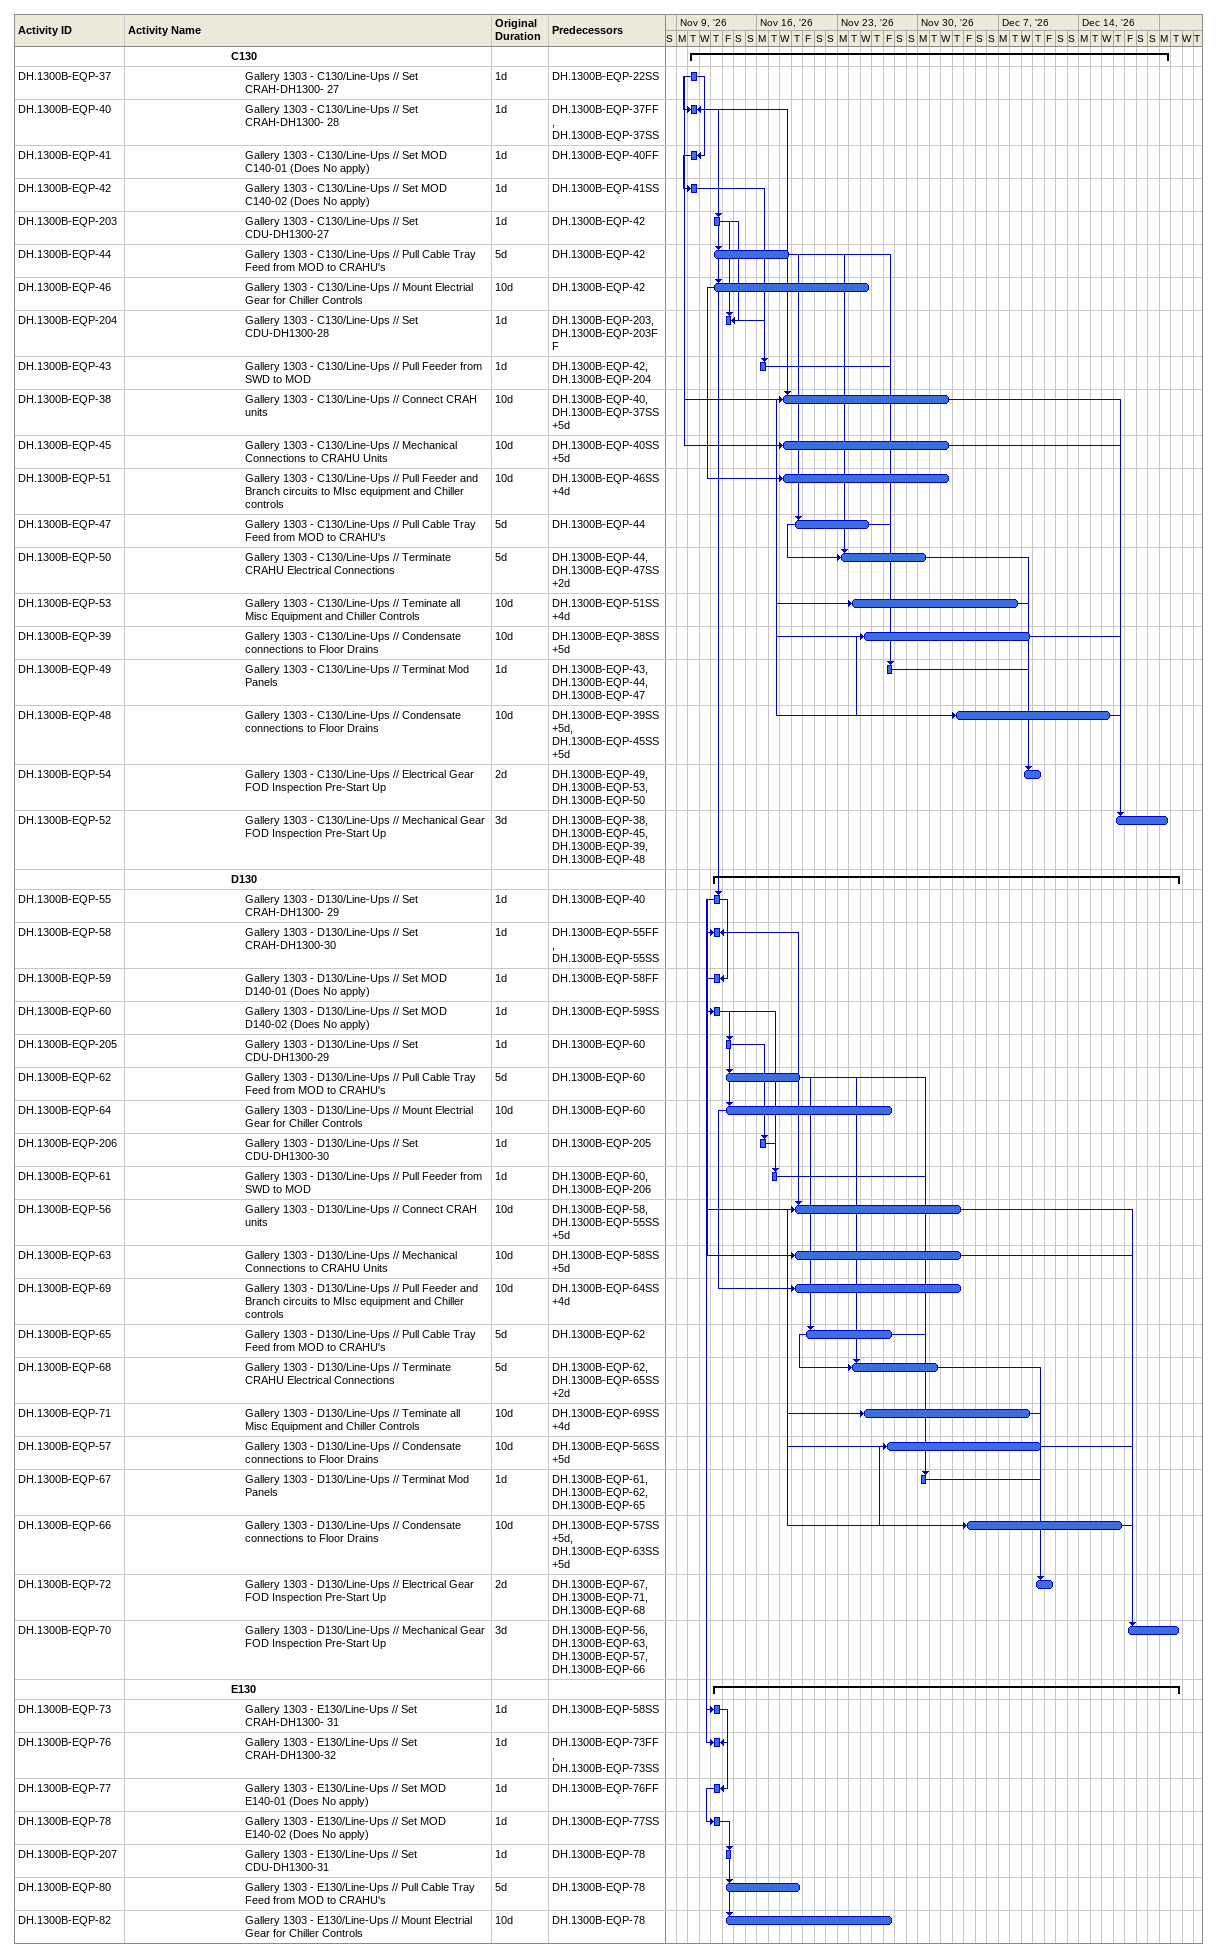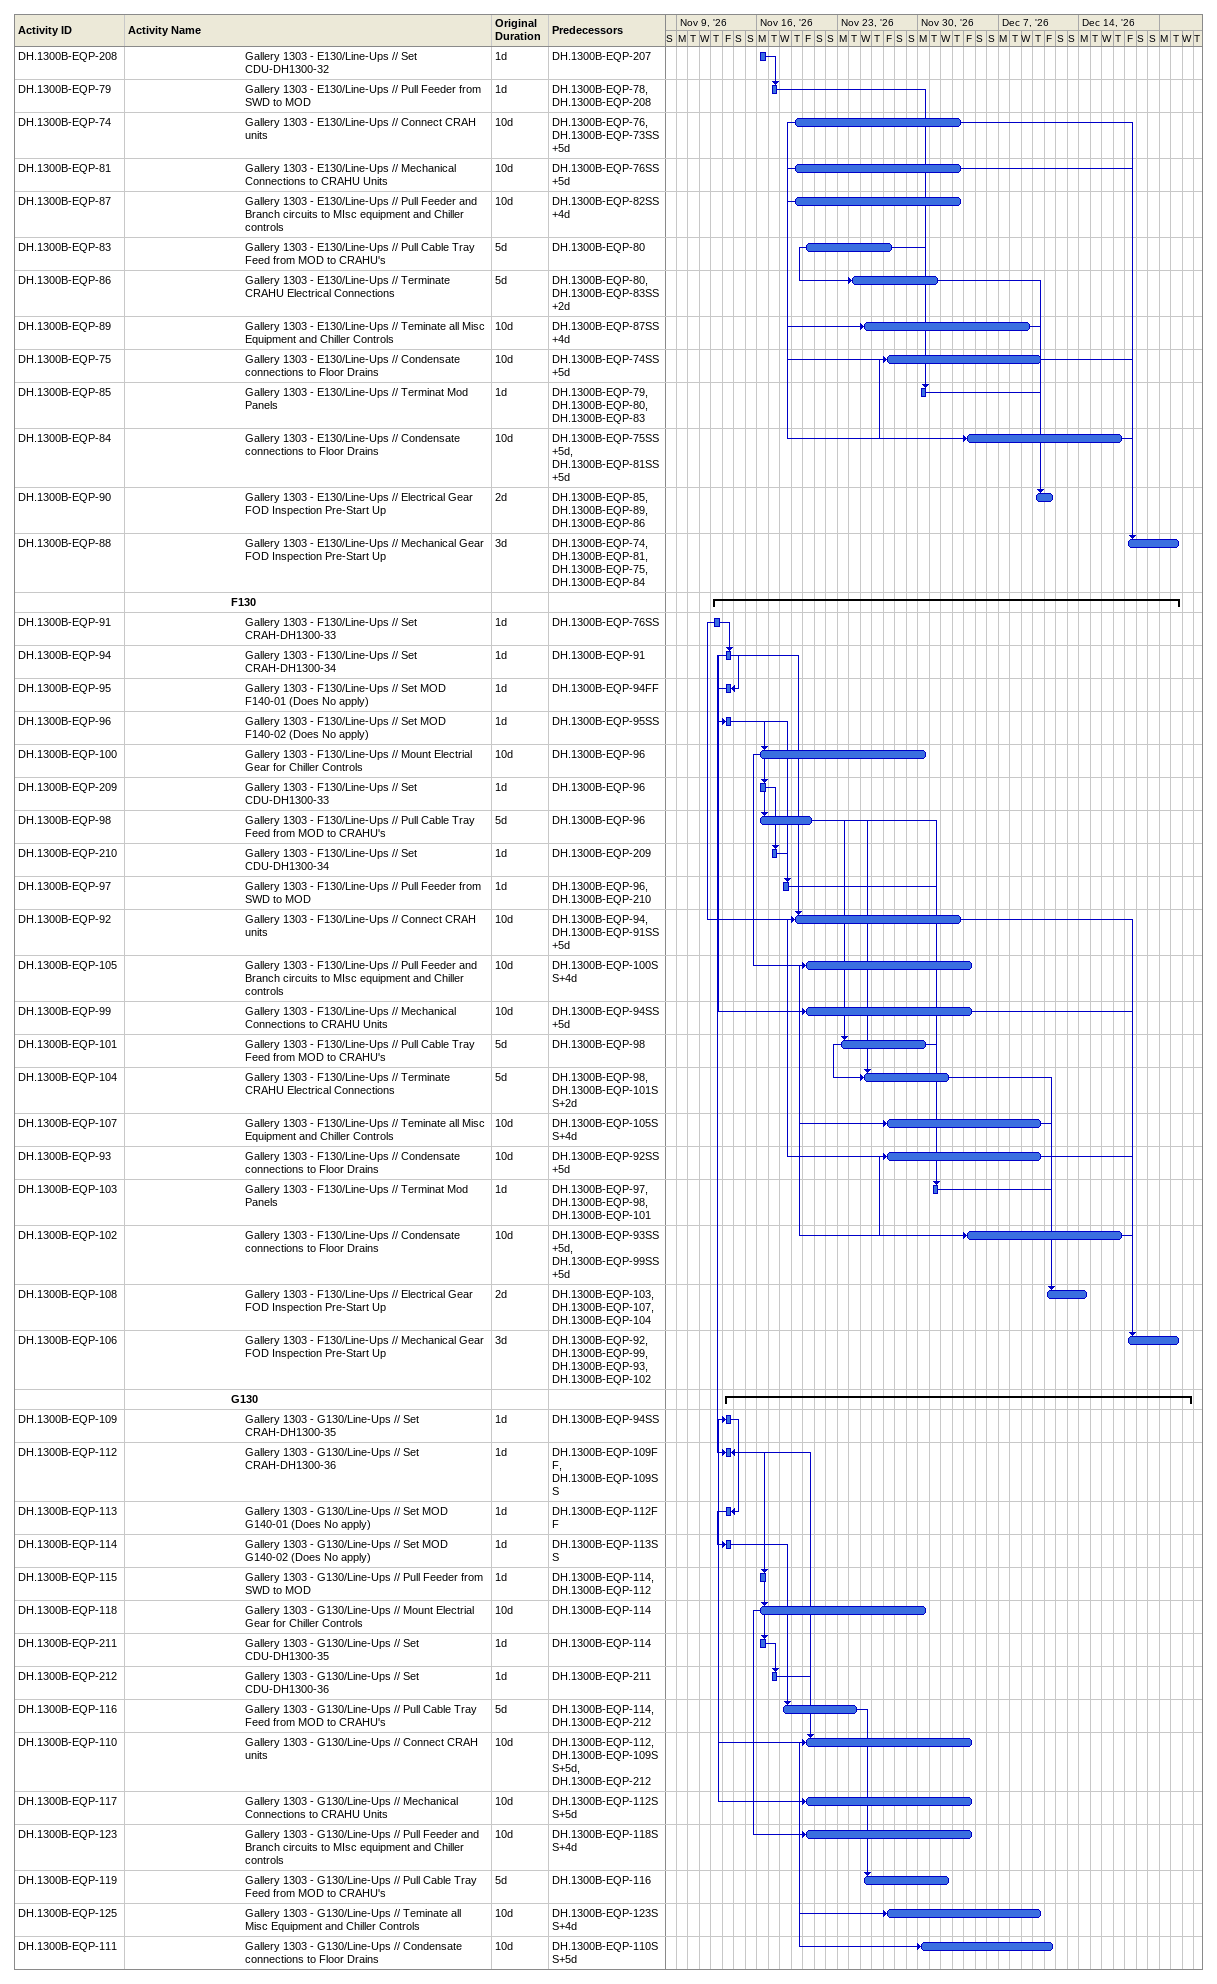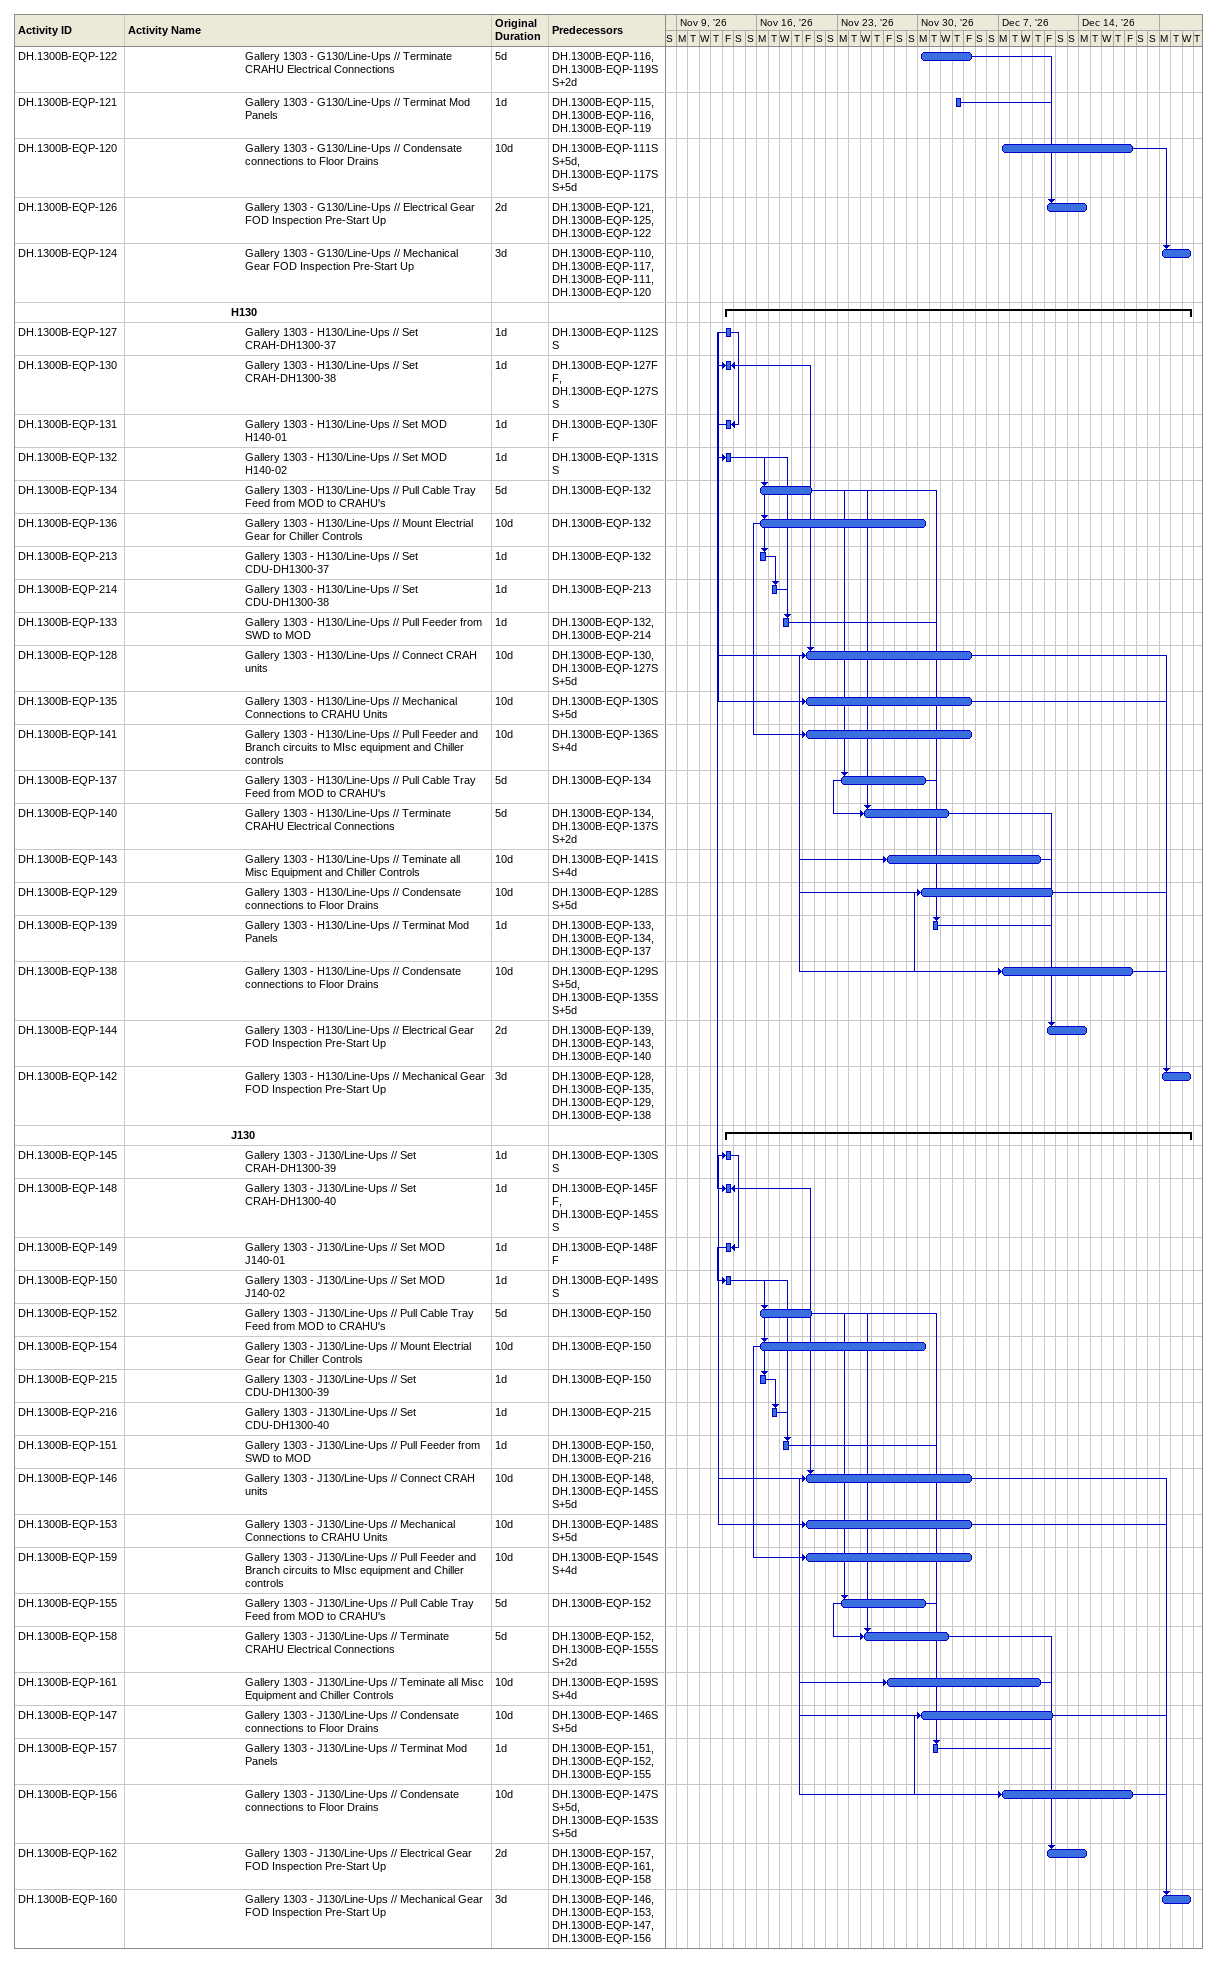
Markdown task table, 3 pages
| ID | Level | Task | Original duration | Start | Finish | Predecessors |
|---|---|---|---|---|---|---|
|  | 8 | **C130** |  | 2026-11-10 | 2026-12-21 |  |
| DH.1300B-EQP-37 | 9 | Gallery 1303 - C130/Line-Ups // Set CRAH-DH1300- 27 | 1d | 2026-11-10 | 2026-11-10 | DH.1300B-EQP-22SS |
| DH.1300B-EQP-40 | 9 | Gallery 1303 - C130/Line-Ups // Set CRAH-DH1300- 28 | 1d | 2026-11-10 | 2026-11-10 | DH.1300B-EQP-37FF, DH.1300B-EQP-37SS |
| DH.1300B-EQP-41 | 9 | Gallery 1303 - C130/Line-Ups // Set MOD C140-01 (Does No apply) | 1d | 2026-11-10 | 2026-11-10 | DH.1300B-EQP-40FF |
| DH.1300B-EQP-42 | 9 | Gallery 1303 - C130/Line-Ups // Set MOD C140-02 (Does No apply) | 1d | 2026-11-10 | 2026-11-10 | DH.1300B-EQP-41SS |
| DH.1300B-EQP-203 | 9 | Gallery 1303 - C130/Line-Ups // Set CDU-DH1300-27 | 1d | 2026-11-12 | 2026-11-12 | DH.1300B-EQP-42 |
| DH.1300B-EQP-44 | 9 | Gallery 1303 - C130/Line-Ups // Pull Cable Tray Feed from MOD to CRAHU's | 5d | 2026-11-12 | 2026-11-18 | DH.1300B-EQP-42 |
| DH.1300B-EQP-46 | 9 | Gallery 1303 - C130/Line-Ups // Mount Electrial Gear for Chiller Controls | 10d | 2026-11-12 | 2026-11-25 | DH.1300B-EQP-42 |
| DH.1300B-EQP-204 | 9 | Gallery 1303 - C130/Line-Ups // Set CDU-DH1300-28 | 1d | 2026-11-13 | 2026-11-13 | DH.1300B-EQP-203, DH.1300B-EQP-203FF |
| DH.1300B-EQP-43 | 9 | Gallery 1303 - C130/Line-Ups // Pull Feeder from SWD to MOD | 1d | 2026-11-16 | 2026-11-16 | DH.1300B-EQP-42, DH.1300B-EQP-204 |
| DH.1300B-EQP-38 | 9 | Gallery 1303 - C130/Line-Ups // Connect CRAH units | 10d | 2026-11-18 | 2026-12-02 | DH.1300B-EQP-40, DH.1300B-EQP-37SS+5d |
| DH.1300B-EQP-45 | 9 | Gallery 1303 - C130/Line-Ups // Mechanical Connections to CRAHU Units | 10d | 2026-11-18 | 2026-12-02 | DH.1300B-EQP-40SS+5d |
| DH.1300B-EQP-51 | 9 | Gallery 1303 - C130/Line-Ups // Pull Feeder and Branch circuits to MIsc equipment and Chiller controls | 10d | 2026-11-18 | 2026-12-02 | DH.1300B-EQP-46SS+4d |
| DH.1300B-EQP-47 | 9 | Gallery 1303 - C130/Line-Ups // Pull Cable Tray Feed from MOD to CRAHU's | 5d | 2026-11-19 | 2026-11-25 | DH.1300B-EQP-44 |
| DH.1300B-EQP-50 | 9 | Gallery 1303 - C130/Line-Ups // Terminate CRAHU Electrical Connections | 5d | 2026-11-23 | 2026-11-30 | DH.1300B-EQP-44, DH.1300B-EQP-47SS+2d |
| DH.1300B-EQP-53 | 9 | Gallery 1303 - C130/Line-Ups // Teminate all Misc Equipment and Chiller Controls | 10d | 2026-11-24 | 2026-12-08 | DH.1300B-EQP-51SS+4d |
| DH.1300B-EQP-39 | 9 | Gallery 1303 - C130/Line-Ups // Condensate connections to Floor Drains | 10d | 2026-11-25 | 2026-12-09 | DH.1300B-EQP-38SS+5d |
| DH.1300B-EQP-49 | 9 | Gallery 1303 - C130/Line-Ups // Terminat Mod Panels | 1d | 2026-11-27 | 2026-11-27 | DH.1300B-EQP-43, DH.1300B-EQP-44, DH.1300B-EQP-47 |
| DH.1300B-EQP-48 | 9 | Gallery 1303 - C130/Line-Ups // Condensate connections to Floor Drains | 10d | 2026-12-03 | 2026-12-16 | DH.1300B-EQP-39SS+5d, DH.1300B-EQP-45SS+5d |
| DH.1300B-EQP-54 | 9 | Gallery 1303 - C130/Line-Ups // Electrical Gear FOD Inspection Pre-Start Up | 2d | 2026-12-09 | 2026-12-10 | DH.1300B-EQP-49, DH.1300B-EQP-53, DH.1300B-EQP-50 |
| DH.1300B-EQP-52 | 9 | Gallery 1303 - C130/Line-Ups // Mechanical Gear FOD Inspection Pre-Start Up | 3d | 2026-12-17 | 2026-12-21 | DH.1300B-EQP-38, DH.1300B-EQP-45, DH.1300B-EQP-39, DH.1300B-EQP-48 |
|  | 8 | **D130** |  | 2026-11-12 | 2026-12-22 |  |
| DH.1300B-EQP-55 | 9 | Gallery 1303 - D130/Line-Ups // Set CRAH-DH1300- 29 | 1d | 2026-11-12 | 2026-11-12 | DH.1300B-EQP-40 |
| DH.1300B-EQP-58 | 9 | Gallery 1303 - D130/Line-Ups // Set CRAH-DH1300-30 | 1d | 2026-11-12 | 2026-11-12 | DH.1300B-EQP-55FF, DH.1300B-EQP-55SS |
| DH.1300B-EQP-59 | 9 | Gallery 1303 - D130/Line-Ups // Set MOD D140-01 (Does No apply) | 1d | 2026-11-12 | 2026-11-12 | DH.1300B-EQP-58FF |
| DH.1300B-EQP-60 | 9 | Gallery 1303 - D130/Line-Ups // Set MOD D140-02 (Does No apply) | 1d | 2026-11-12 | 2026-11-12 | DH.1300B-EQP-59SS |
| DH.1300B-EQP-205 | 9 | Gallery 1303 - D130/Line-Ups // Set CDU-DH1300-29 | 1d | 2026-11-13 | 2026-11-13 | DH.1300B-EQP-60 |
| DH.1300B-EQP-62 | 9 | Gallery 1303 - D130/Line-Ups // Pull Cable Tray Feed from MOD to CRAHU's | 5d | 2026-11-13 | 2026-11-19 | DH.1300B-EQP-60 |
| DH.1300B-EQP-64 | 9 | Gallery 1303 - D130/Line-Ups // Mount Electrial Gear for Chiller Controls | 10d | 2026-11-13 | 2026-11-27 | DH.1300B-EQP-60 |
| DH.1300B-EQP-206 | 9 | Gallery 1303 - D130/Line-Ups // Set CDU-DH1300-30 | 1d | 2026-11-16 | 2026-11-16 | DH.1300B-EQP-205 |
| DH.1300B-EQP-61 | 9 | Gallery 1303 - D130/Line-Ups // Pull Feeder from SWD to MOD | 1d | 2026-11-17 | 2026-11-17 | DH.1300B-EQP-60, DH.1300B-EQP-206 |
| DH.1300B-EQP-56 | 9 | Gallery 1303 - D130/Line-Ups // Connect CRAH units | 10d | 2026-11-19 | 2026-12-03 | DH.1300B-EQP-58, DH.1300B-EQP-55SS+5d |
| DH.1300B-EQP-63 | 9 | Gallery 1303 - D130/Line-Ups // Mechanical Connections to CRAHU Units | 10d | 2026-11-19 | 2026-12-03 | DH.1300B-EQP-58SS+5d |
| DH.1300B-EQP-69 | 9 | Gallery 1303 - D130/Line-Ups // Pull Feeder and Branch circuits to MIsc equipment and Chiller controls | 10d | 2026-11-19 | 2026-12-03 | DH.1300B-EQP-64SS+4d |
| DH.1300B-EQP-65 | 9 | Gallery 1303 - D130/Line-Ups // Pull Cable Tray Feed from MOD to CRAHU's | 5d | 2026-11-20 | 2026-11-27 | DH.1300B-EQP-62 |
| DH.1300B-EQP-68 | 9 | Gallery 1303 - D130/Line-Ups // Terminate CRAHU Electrical Connections | 5d | 2026-11-24 | 2026-12-01 | DH.1300B-EQP-62, DH.1300B-EQP-65SS+2d |
| DH.1300B-EQP-71 | 9 | Gallery 1303 - D130/Line-Ups // Teminate all Misc Equipment and Chiller Controls | 10d | 2026-11-25 | 2026-12-09 | DH.1300B-EQP-69SS+4d |
| DH.1300B-EQP-57 | 9 | Gallery 1303 - D130/Line-Ups // Condensate connections to Floor Drains | 10d | 2026-11-27 | 2026-12-10 | DH.1300B-EQP-56SS+5d |
| DH.1300B-EQP-67 | 9 | Gallery 1303 - D130/Line-Ups // Terminat Mod Panels | 1d | 2026-11-30 | 2026-11-30 | DH.1300B-EQP-61, DH.1300B-EQP-62, DH.1300B-EQP-65 |
| DH.1300B-EQP-66 | 9 | Gallery 1303 - D130/Line-Ups // Condensate connections to Floor Drains | 10d | 2026-12-04 | 2026-12-17 | DH.1300B-EQP-57SS+5d, DH.1300B-EQP-63SS+5d |
| DH.1300B-EQP-72 | 9 | Gallery 1303 - D130/Line-Ups // Electrical Gear FOD Inspection Pre-Start Up | 2d | 2026-12-10 | 2026-12-11 | DH.1300B-EQP-67, DH.1300B-EQP-71, DH.1300B-EQP-68 |
| DH.1300B-EQP-70 | 9 | Gallery 1303 - D130/Line-Ups // Mechanical Gear FOD Inspection Pre-Start Up | 3d | 2026-12-18 | 2026-12-22 | DH.1300B-EQP-56, DH.1300B-EQP-63, DH.1300B-EQP-57, DH.1300B-EQP-66 |
|  | 8 | **E130** |  | 2026-11-12 | 2026-12-22 |  |
| DH.1300B-EQP-73 | 9 | Gallery 1303 - E130/Line-Ups // Set CRAH-DH1300- 31 | 1d | 2026-11-12 | 2026-11-12 | DH.1300B-EQP-58SS |
| DH.1300B-EQP-76 | 9 | Gallery 1303 - E130/Line-Ups // Set CRAH-DH1300-32 | 1d | 2026-11-12 | 2026-11-12 | DH.1300B-EQP-73FF, DH.1300B-EQP-73SS |
| DH.1300B-EQP-77 | 9 | Gallery 1303 - E130/Line-Ups // Set MOD E140-01 (Does No apply) | 1d | 2026-11-12 | 2026-11-12 | DH.1300B-EQP-76FF |
| DH.1300B-EQP-78 | 9 | Gallery 1303 - E130/Line-Ups // Set MOD E140-02 (Does No apply) | 1d | 2026-11-12 | 2026-11-12 | DH.1300B-EQP-77SS |
| DH.1300B-EQP-207 | 9 | Gallery 1303 - E130/Line-Ups // Set CDU-DH1300-31 | 1d | 2026-11-13 | 2026-11-13 | DH.1300B-EQP-78 |
| DH.1300B-EQP-80 | 9 | Gallery 1303 - E130/Line-Ups // Pull Cable Tray Feed from MOD to CRAHU's | 5d | 2026-11-13 | 2026-11-19 | DH.1300B-EQP-78 |
| DH.1300B-EQP-82 | 9 | Gallery 1303 - E130/Line-Ups // Mount Electrial Gear for Chiller Controls | 10d | 2026-11-13 | 2026-11-27 | DH.1300B-EQP-78 |
| DH.1300B-EQP-208 | 9 | Gallery 1303 - E130/Line-Ups // Set CDU-DH1300-32 | 1d | 2026-11-16 | 2026-11-16 | DH.1300B-EQP-207 |
| DH.1300B-EQP-79 | 9 | Gallery 1303 - E130/Line-Ups // Pull Feeder from SWD to MOD | 1d | 2026-11-17 | 2026-11-17 | DH.1300B-EQP-78, DH.1300B-EQP-208 |
| DH.1300B-EQP-74 | 9 | Gallery 1303 - E130/Line-Ups // Connect CRAH units | 10d | 2026-11-19 | 2026-12-03 | DH.1300B-EQP-76, DH.1300B-EQP-73SS+5d |
| DH.1300B-EQP-81 | 9 | Gallery 1303 - E130/Line-Ups // Mechanical Connections to CRAHU Units | 10d | 2026-11-19 | 2026-12-03 | DH.1300B-EQP-76SS+5d |
| DH.1300B-EQP-87 | 9 | Gallery 1303 - E130/Line-Ups // Pull Feeder and Branch circuits to MIsc equipment and Chiller controls | 10d | 2026-11-19 | 2026-12-03 | DH.1300B-EQP-82SS+4d |
| DH.1300B-EQP-83 | 9 | Gallery 1303 - E130/Line-Ups // Pull Cable Tray Feed from MOD to CRAHU's | 5d | 2026-11-20 | 2026-11-27 | DH.1300B-EQP-80 |
| DH.1300B-EQP-86 | 9 | Gallery 1303 - E130/Line-Ups // Terminate CRAHU Electrical Connections | 5d | 2026-11-24 | 2026-12-01 | DH.1300B-EQP-80, DH.1300B-EQP-83SS+2d |
| DH.1300B-EQP-89 | 9 | Gallery 1303 - E130/Line-Ups // Teminate all Misc Equipment and Chiller Controls | 10d | 2026-11-25 | 2026-12-09 | DH.1300B-EQP-87SS+4d |
| DH.1300B-EQP-75 | 9 | Gallery 1303 - E130/Line-Ups // Condensate connections to Floor Drains | 10d | 2026-11-27 | 2026-12-10 | DH.1300B-EQP-74SS+5d |
| DH.1300B-EQP-85 | 9 | Gallery 1303 - E130/Line-Ups // Terminat Mod Panels | 1d | 2026-11-30 | 2026-11-30 | DH.1300B-EQP-79, DH.1300B-EQP-80, DH.1300B-EQP-83 |
| DH.1300B-EQP-84 | 9 | Gallery 1303 - E130/Line-Ups // Condensate connections to Floor Drains | 10d | 2026-12-04 | 2026-12-17 | DH.1300B-EQP-75SS+5d, DH.1300B-EQP-81SS+5d |
| DH.1300B-EQP-90 | 9 | Gallery 1303 - E130/Line-Ups // Electrical Gear FOD Inspection Pre-Start Up | 2d | 2026-12-10 | 2026-12-11 | DH.1300B-EQP-85, DH.1300B-EQP-89, DH.1300B-EQP-86 |
| DH.1300B-EQP-88 | 9 | Gallery 1303 - E130/Line-Ups // Mechanical Gear FOD Inspection Pre-Start Up | 3d | 2026-12-18 | 2026-12-22 | DH.1300B-EQP-74, DH.1300B-EQP-81, DH.1300B-EQP-75, DH.1300B-EQP-84 |
|  | 8 | **F130** |  | 2026-11-12 | 2026-12-22 |  |
| DH.1300B-EQP-91 | 9 | Gallery 1303 - F130/Line-Ups // Set CRAH-DH1300-33 | 1d | 2026-11-12 | 2026-11-12 | DH.1300B-EQP-76SS |
| DH.1300B-EQP-94 | 9 | Gallery 1303 - F130/Line-Ups // Set CRAH-DH1300-34 | 1d | 2026-11-13 | 2026-11-13 | DH.1300B-EQP-91 |
| DH.1300B-EQP-95 | 9 | Gallery 1303 - F130/Line-Ups // Set MOD F140-01 (Does No apply) | 1d | 2026-11-13 | 2026-11-13 | DH.1300B-EQP-94FF |
| DH.1300B-EQP-96 | 9 | Gallery 1303 - F130/Line-Ups // Set MOD F140-02 (Does No apply) | 1d | 2026-11-13 | 2026-11-13 | DH.1300B-EQP-95SS |
| DH.1300B-EQP-100 | 9 | Gallery 1303 - F130/Line-Ups // Mount Electrial Gear for Chiller Controls | 10d | 2026-11-16 | 2026-11-30 | DH.1300B-EQP-96 |
| DH.1300B-EQP-209 | 9 | Gallery 1303 - F130/Line-Ups // Set CDU-DH1300-33 | 1d | 2026-11-16 | 2026-11-16 | DH.1300B-EQP-96 |
| DH.1300B-EQP-98 | 9 | Gallery 1303 - F130/Line-Ups // Pull Cable Tray Feed from MOD to CRAHU's | 5d | 2026-11-16 | 2026-11-20 | DH.1300B-EQP-96 |
| DH.1300B-EQP-210 | 9 | Gallery 1303 - F130/Line-Ups // Set CDU-DH1300-34 | 1d | 2026-11-17 | 2026-11-17 | DH.1300B-EQP-209 |
| DH.1300B-EQP-97 | 9 | Gallery 1303 - F130/Line-Ups // Pull Feeder from SWD to MOD | 1d | 2026-11-18 | 2026-11-18 | DH.1300B-EQP-96, DH.1300B-EQP-210 |
| DH.1300B-EQP-92 | 9 | Gallery 1303 - F130/Line-Ups // Connect CRAH units | 10d | 2026-11-19 | 2026-12-03 | DH.1300B-EQP-94, DH.1300B-EQP-91SS+5d |
| DH.1300B-EQP-105 | 9 | Gallery 1303 - F130/Line-Ups // Pull Feeder and Branch circuits to MIsc equipment and Chiller controls | 10d | 2026-11-20 | 2026-12-04 | DH.1300B-EQP-100SS+4d |
| DH.1300B-EQP-99 | 9 | Gallery 1303 - F130/Line-Ups // Mechanical Connections to CRAHU Units | 10d | 2026-11-20 | 2026-12-04 | DH.1300B-EQP-94SS+5d |
| DH.1300B-EQP-101 | 9 | Gallery 1303 - F130/Line-Ups // Pull Cable Tray Feed from MOD to CRAHU's | 5d | 2026-11-23 | 2026-11-30 | DH.1300B-EQP-98 |
| DH.1300B-EQP-104 | 9 | Gallery 1303 - F130/Line-Ups // Terminate CRAHU Electrical Connections | 5d | 2026-11-25 | 2026-12-02 | DH.1300B-EQP-98, DH.1300B-EQP-101SS+2d |
| DH.1300B-EQP-107 | 9 | Gallery 1303 - F130/Line-Ups // Teminate all Misc Equipment and Chiller Controls | 10d | 2026-11-27 | 2026-12-10 | DH.1300B-EQP-105SS+4d |
| DH.1300B-EQP-93 | 9 | Gallery 1303 - F130/Line-Ups // Condensate connections to Floor Drains | 10d | 2026-11-27 | 2026-12-10 | DH.1300B-EQP-92SS+5d |
| DH.1300B-EQP-103 | 9 | Gallery 1303 - F130/Line-Ups // Terminat Mod Panels | 1d | 2026-12-01 | 2026-12-01 | DH.1300B-EQP-97, DH.1300B-EQP-98, DH.1300B-EQP-101 |
| DH.1300B-EQP-102 | 9 | Gallery 1303 - F130/Line-Ups // Condensate connections to Floor Drains | 10d | 2026-12-04 | 2026-12-17 | DH.1300B-EQP-93SS+5d, DH.1300B-EQP-99SS+5d |
| DH.1300B-EQP-108 | 9 | Gallery 1303 - F130/Line-Ups // Electrical Gear FOD Inspection Pre-Start Up | 2d | 2026-12-11 | 2026-12-14 | DH.1300B-EQP-103, DH.1300B-EQP-107, DH.1300B-EQP-104 |
| DH.1300B-EQP-106 | 9 | Gallery 1303 - F130/Line-Ups // Mechanical Gear FOD Inspection Pre-Start Up | 3d | 2026-12-18 | 2026-12-22 | DH.1300B-EQP-92, DH.1300B-EQP-99, DH.1300B-EQP-93, DH.1300B-EQP-102 |
|  | 8 | **G130** |  | 2026-11-13 | 2026-12-23 |  |
| DH.1300B-EQP-109 | 9 | Gallery 1303 - G130/Line-Ups // Set CRAH-DH1300-35 | 1d | 2026-11-13 | 2026-11-13 | DH.1300B-EQP-94SS |
| DH.1300B-EQP-112 | 9 | Gallery 1303 - G130/Line-Ups // Set CRAH-DH1300-36 | 1d | 2026-11-13 | 2026-11-13 | DH.1300B-EQP-109FF, DH.1300B-EQP-109SS |
| DH.1300B-EQP-113 | 9 | Gallery 1303 - G130/Line-Ups // Set MOD G140-01 (Does No apply) | 1d | 2026-11-13 | 2026-11-13 | DH.1300B-EQP-112FF |
| DH.1300B-EQP-114 | 9 | Gallery 1303 - G130/Line-Ups // Set MOD G140-02 (Does No apply) | 1d | 2026-11-13 | 2026-11-13 | DH.1300B-EQP-113SS |
| DH.1300B-EQP-115 | 9 | Gallery 1303 - G130/Line-Ups // Pull Feeder from SWD to MOD | 1d | 2026-11-16 | 2026-11-16 | DH.1300B-EQP-114, DH.1300B-EQP-112 |
| DH.1300B-EQP-118 | 9 | Gallery 1303 - G130/Line-Ups // Mount Electrial Gear for Chiller Controls | 10d | 2026-11-16 | 2026-11-30 | DH.1300B-EQP-114 |
| DH.1300B-EQP-211 | 9 | Gallery 1303 - G130/Line-Ups // Set CDU-DH1300-35 | 1d | 2026-11-16 | 2026-11-16 | DH.1300B-EQP-114 |
| DH.1300B-EQP-212 | 9 | Gallery 1303 - G130/Line-Ups // Set CDU-DH1300-36 | 1d | 2026-11-17 | 2026-11-17 | DH.1300B-EQP-211 |
| DH.1300B-EQP-116 | 9 | Gallery 1303 - G130/Line-Ups // Pull Cable Tray Feed from MOD to CRAHU's | 5d | 2026-11-18 | 2026-11-24 | DH.1300B-EQP-114, DH.1300B-EQP-212 |
| DH.1300B-EQP-110 | 9 | Gallery 1303 - G130/Line-Ups // Connect CRAH units | 10d | 2026-11-20 | 2026-12-04 | DH.1300B-EQP-112, DH.1300B-EQP-109SS+5d, DH.1300B-EQP-212 |
| DH.1300B-EQP-117 | 9 | Gallery 1303 - G130/Line-Ups // Mechanical Connections to CRAHU Units | 10d | 2026-11-20 | 2026-12-04 | DH.1300B-EQP-112SS+5d |
| DH.1300B-EQP-123 | 9 | Gallery 1303 - G130/Line-Ups // Pull Feeder and Branch circuits to MIsc equipment and Chiller controls | 10d | 2026-11-20 | 2026-12-04 | DH.1300B-EQP-118SS+4d |
| DH.1300B-EQP-119 | 9 | Gallery 1303 - G130/Line-Ups // Pull Cable Tray Feed from MOD to CRAHU's | 5d | 2026-11-25 | 2026-12-02 | DH.1300B-EQP-116 |
| DH.1300B-EQP-125 | 9 | Gallery 1303 - G130/Line-Ups // Teminate all Misc Equipment and Chiller Controls | 10d | 2026-11-27 | 2026-12-10 | DH.1300B-EQP-123SS+4d |
| DH.1300B-EQP-111 | 9 | Gallery 1303 - G130/Line-Ups // Condensate connections to Floor Drains | 10d | 2026-11-30 | 2026-12-11 | DH.1300B-EQP-110SS+5d |
| DH.1300B-EQP-122 | 9 | Gallery 1303 - G130/Line-Ups // Terminate CRAHU Electrical Connections | 5d | 2026-11-30 | 2026-12-04 | DH.1300B-EQP-116, DH.1300B-EQP-119SS+2d |
| DH.1300B-EQP-121 | 9 | Gallery 1303 - G130/Line-Ups // Terminat Mod Panels | 1d | 2026-12-03 | 2026-12-03 | DH.1300B-EQP-115, DH.1300B-EQP-116, DH.1300B-EQP-119 |
| DH.1300B-EQP-120 | 9 | Gallery 1303 - G130/Line-Ups // Condensate connections to Floor Drains | 10d | 2026-12-07 | 2026-12-18 | DH.1300B-EQP-111SS+5d, DH.1300B-EQP-117SS+5d |
| DH.1300B-EQP-126 | 9 | Gallery 1303 - G130/Line-Ups // Electrical Gear FOD Inspection Pre-Start Up | 2d | 2026-12-11 | 2026-12-14 | DH.1300B-EQP-121, DH.1300B-EQP-125, DH.1300B-EQP-122 |
| DH.1300B-EQP-124 | 9 | Gallery 1303 - G130/Line-Ups // Mechanical Gear FOD Inspection Pre-Start Up | 3d | 2026-12-21 | 2026-12-23 | DH.1300B-EQP-110, DH.1300B-EQP-117, DH.1300B-EQP-111, DH.1300B-EQP-120 |
|  | 8 | **H130** |  | 2026-11-13 | 2026-12-23 |  |
| DH.1300B-EQP-127 | 9 | Gallery 1303 - H130/Line-Ups // Set CRAH-DH1300-37 | 1d | 2026-11-13 | 2026-11-13 | DH.1300B-EQP-112SS |
| DH.1300B-EQP-130 | 9 | Gallery 1303 - H130/Line-Ups // Set CRAH-DH1300-38 | 1d | 2026-11-13 | 2026-11-13 | DH.1300B-EQP-127FF, DH.1300B-EQP-127SS |
| DH.1300B-EQP-131 | 9 | Gallery 1303 - H130/Line-Ups // Set MOD H140-01 | 1d | 2026-11-13 | 2026-11-13 | DH.1300B-EQP-130FF |
| DH.1300B-EQP-132 | 9 | Gallery 1303 - H130/Line-Ups // Set MOD H140-02 | 1d | 2026-11-13 | 2026-11-13 | DH.1300B-EQP-131SS |
| DH.1300B-EQP-134 | 9 | Gallery 1303 - H130/Line-Ups // Pull Cable Tray Feed from MOD to CRAHU's | 5d | 2026-11-16 | 2026-11-20 | DH.1300B-EQP-132 |
| DH.1300B-EQP-136 | 9 | Gallery 1303 - H130/Line-Ups // Mount Electrial Gear for Chiller Controls | 10d | 2026-11-16 | 2026-11-30 | DH.1300B-EQP-132 |
| DH.1300B-EQP-213 | 9 | Gallery 1303 - H130/Line-Ups // Set CDU-DH1300-37 | 1d | 2026-11-16 | 2026-11-16 | DH.1300B-EQP-132 |
| DH.1300B-EQP-214 | 9 | Gallery 1303 - H130/Line-Ups // Set CDU-DH1300-38 | 1d | 2026-11-17 | 2026-11-17 | DH.1300B-EQP-213 |
| DH.1300B-EQP-133 | 9 | Gallery 1303 - H130/Line-Ups // Pull Feeder from SWD to MOD | 1d | 2026-11-18 | 2026-11-18 | DH.1300B-EQP-132, DH.1300B-EQP-214 |
| DH.1300B-EQP-128 | 9 | Gallery 1303 - H130/Line-Ups // Connect CRAH units | 10d | 2026-11-20 | 2026-12-04 | DH.1300B-EQP-130, DH.1300B-EQP-127SS+5d |
| DH.1300B-EQP-135 | 9 | Gallery 1303 - H130/Line-Ups // Mechanical Connections to CRAHU Units | 10d | 2026-11-20 | 2026-12-04 | DH.1300B-EQP-130SS+5d |
| DH.1300B-EQP-141 | 9 | Gallery 1303 - H130/Line-Ups // Pull Feeder and Branch circuits to MIsc equipment and Chiller controls | 10d | 2026-11-20 | 2026-12-04 | DH.1300B-EQP-136SS+4d |
| DH.1300B-EQP-137 | 9 | Gallery 1303 - H130/Line-Ups // Pull Cable Tray Feed from MOD to CRAHU's | 5d | 2026-11-23 | 2026-11-30 | DH.1300B-EQP-134 |
| DH.1300B-EQP-140 | 9 | Gallery 1303 - H130/Line-Ups // Terminate CRAHU Electrical Connections | 5d | 2026-11-25 | 2026-12-02 | DH.1300B-EQP-134, DH.1300B-EQP-137SS+2d |
| DH.1300B-EQP-143 | 9 | Gallery 1303 - H130/Line-Ups // Teminate all Misc Equipment and Chiller Controls | 10d | 2026-11-27 | 2026-12-10 | DH.1300B-EQP-141SS+4d |
| DH.1300B-EQP-129 | 9 | Gallery 1303 - H130/Line-Ups // Condensate connections to Floor Drains | 10d | 2026-11-30 | 2026-12-11 | DH.1300B-EQP-128SS+5d |
| DH.1300B-EQP-139 | 9 | Gallery 1303 - H130/Line-Ups // Terminat Mod Panels | 1d | 2026-12-01 | 2026-12-01 | DH.1300B-EQP-133, DH.1300B-EQP-134, DH.1300B-EQP-137 |
| DH.1300B-EQP-138 | 9 | Gallery 1303 - H130/Line-Ups // Condensate connections to Floor Drains | 10d | 2026-12-07 | 2026-12-18 | DH.1300B-EQP-129SS+5d, DH.1300B-EQP-135SS+5d |
| DH.1300B-EQP-144 | 9 | Gallery 1303 - H130/Line-Ups // Electrical Gear FOD Inspection Pre-Start Up | 2d | 2026-12-11 | 2026-12-14 | DH.1300B-EQP-139, DH.1300B-EQP-143, DH.1300B-EQP-140 |
| DH.1300B-EQP-142 | 9 | Gallery 1303 - H130/Line-Ups // Mechanical Gear FOD Inspection Pre-Start Up | 3d | 2026-12-21 | 2026-12-23 | DH.1300B-EQP-128, DH.1300B-EQP-135, DH.1300B-EQP-129, DH.1300B-EQP-138 |
|  | 8 | **J130** |  | 2026-11-13 | 2026-12-23 |  |
| DH.1300B-EQP-145 | 9 | Gallery 1303 - J130/Line-Ups // Set CRAH-DH1300-39 | 1d | 2026-11-13 | 2026-11-13 | DH.1300B-EQP-130SS |
| DH.1300B-EQP-148 | 9 | Gallery 1303 - J130/Line-Ups // Set CRAH-DH1300-40 | 1d | 2026-11-13 | 2026-11-13 | DH.1300B-EQP-145FF, DH.1300B-EQP-145SS |
| DH.1300B-EQP-149 | 9 | Gallery 1303 - J130/Line-Ups // Set MOD J140-01 | 1d | 2026-11-13 | 2026-11-13 | DH.1300B-EQP-148FF |
| DH.1300B-EQP-150 | 9 | Gallery 1303 - J130/Line-Ups // Set MOD J140-02 | 1d | 2026-11-13 | 2026-11-13 | DH.1300B-EQP-149SS |
| DH.1300B-EQP-152 | 9 | Gallery 1303 - J130/Line-Ups // Pull Cable Tray Feed from MOD to CRAHU's | 5d | 2026-11-16 | 2026-11-20 | DH.1300B-EQP-150 |
| DH.1300B-EQP-154 | 9 | Gallery 1303 - J130/Line-Ups // Mount Electrial Gear for Chiller Controls | 10d | 2026-11-16 | 2026-11-30 | DH.1300B-EQP-150 |
| DH.1300B-EQP-215 | 9 | Gallery 1303 - J130/Line-Ups // Set CDU-DH1300-39 | 1d | 2026-11-16 | 2026-11-16 | DH.1300B-EQP-150 |
| DH.1300B-EQP-216 | 9 | Gallery 1303 - J130/Line-Ups // Set CDU-DH1300-40 | 1d | 2026-11-17 | 2026-11-17 | DH.1300B-EQP-215 |
| DH.1300B-EQP-151 | 9 | Gallery 1303 - J130/Line-Ups // Pull Feeder from SWD to MOD | 1d | 2026-11-18 | 2026-11-18 | DH.1300B-EQP-150, DH.1300B-EQP-216 |
| DH.1300B-EQP-146 | 9 | Gallery 1303 - J130/Line-Ups // Connect CRAH units | 10d | 2026-11-20 | 2026-12-04 | DH.1300B-EQP-148, DH.1300B-EQP-145SS+5d |
| DH.1300B-EQP-153 | 9 | Gallery 1303 - J130/Line-Ups // Mechanical Connections to CRAHU Units | 10d | 2026-11-20 | 2026-12-04 | DH.1300B-EQP-148SS+5d |
| DH.1300B-EQP-159 | 9 | Gallery 1303 - J130/Line-Ups // Pull Feeder and Branch circuits to MIsc equipment and Chiller controls | 10d | 2026-11-20 | 2026-12-04 | DH.1300B-EQP-154SS+4d |
| DH.1300B-EQP-155 | 9 | Gallery 1303 - J130/Line-Ups // Pull Cable Tray Feed from MOD to CRAHU's | 5d | 2026-11-23 | 2026-11-30 | DH.1300B-EQP-152 |
| DH.1300B-EQP-158 | 9 | Gallery 1303 - J130/Line-Ups // Terminate CRAHU Electrical Connections | 5d | 2026-11-25 | 2026-12-02 | DH.1300B-EQP-152, DH.1300B-EQP-155SS+2d |
| DH.1300B-EQP-161 | 9 | Gallery 1303 - J130/Line-Ups // Teminate all Misc Equipment and Chiller Controls | 10d | 2026-11-27 | 2026-12-10 | DH.1300B-EQP-159SS+4d |
| DH.1300B-EQP-147 | 9 | Gallery 1303 - J130/Line-Ups // Condensate connections to Floor Drains | 10d | 2026-11-30 | 2026-12-11 | DH.1300B-EQP-146SS+5d |
| DH.1300B-EQP-157 | 9 | Gallery 1303 - J130/Line-Ups // Terminat Mod Panels | 1d | 2026-12-01 | 2026-12-01 | DH.1300B-EQP-151, DH.1300B-EQP-152, DH.1300B-EQP-155 |
| DH.1300B-EQP-156 | 9 | Gallery 1303 - J130/Line-Ups // Condensate connections to Floor Drains | 10d | 2026-12-07 | 2026-12-18 | DH.1300B-EQP-147SS+5d, DH.1300B-EQP-153SS+5d |
| DH.1300B-EQP-162 | 9 | Gallery 1303 - J130/Line-Ups // Electrical Gear FOD Inspection Pre-Start Up | 2d | 2026-12-11 | 2026-12-14 | DH.1300B-EQP-157, DH.1300B-EQP-161, DH.1300B-EQP-158 |
| DH.1300B-EQP-160 | 9 | Gallery 1303 - J130/Line-Ups // Mechanical Gear FOD Inspection Pre-Start Up | 3d | 2026-12-21 | 2026-12-23 | DH.1300B-EQP-146, DH.1300B-EQP-153, DH.1300B-EQP-147, DH.1300B-EQP-156 |
